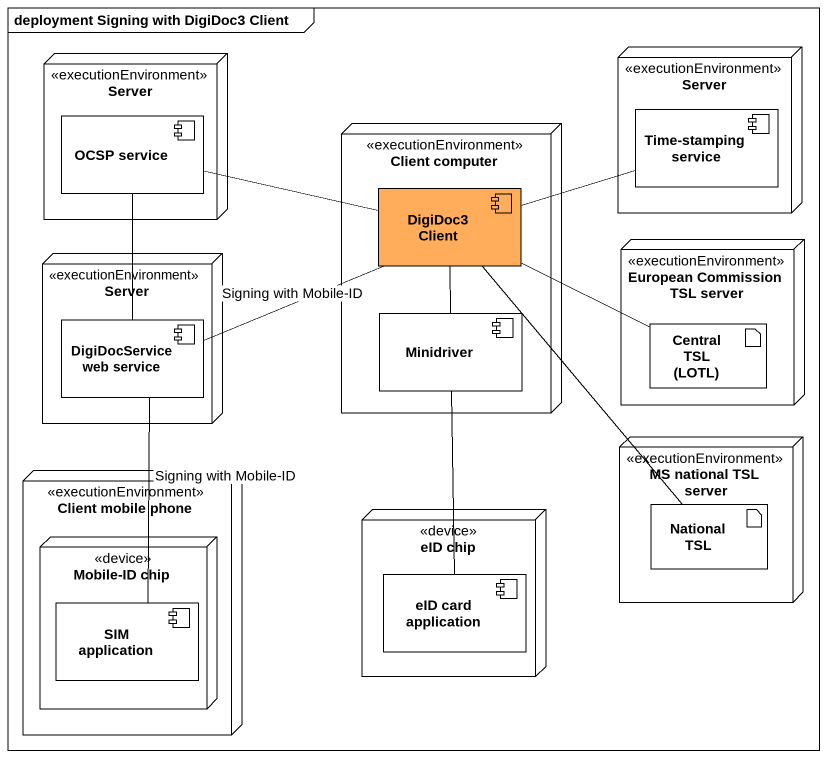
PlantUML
@startuml
mainframe deployment Signing with DigiDoc3 Client
node Server <<executionEnvironment>> #FFFFFF {
  component "OCSP service" as OCSP_service #FFFFFF
}
node "Server" as Server_2 <<executionEnvironment>> #FFFFFF {
  component "Time-stamping service" as Time_stamping_service #FFFFFF
}
node "Client computer" as Client_computer <<executionEnvironment>> #FFFFFF {
  component "DigiDoc3 Client" as DigiDoc3_Client #FFAD5B
  component Minidriver #FFFFFF
}
node "Server" as Server_3 <<executionEnvironment>> #FFFFFF {
  component "DigiDocService web service" as DigiDocService_web_service #FFFFFF
}
node "European Commission TSL server" as European_Commission_TSL <<executionEnvironment>> #FFFFFF {
  artifact "Central TSL (LOTL)" as Central_TSL_LOTL #FFFFFF
}
node "MS national TSL server" as MS_national_TSL_server <<executionEnvironment>> #FFFFFF {
  artifact "National TSL" as National_TSL #FFFFFF
}
node "Client mobile phone" as Client_mobile_phone <<executionEnvironment>> #FFFFFF {
  node "Mobile-ID chip" as Mobile_ID_chip <<device>> #FFFFFF {
    component "SIM application" as SIM_application #FFFFFF
  }
}
node "eID chip" as eID_chip <<device>> #FFFFFF {
  component "eID card application" as eID_card_application #FFFFFF
}
DigiDoc3_Client -left- OCSP_service
DigiDoc3_Client -right- Time_stamping_service
DigiDoc3_Client -left- DigiDocService_web_service : Signing with Mobile-ID
DigiDoc3_Client -- Minidriver
DigiDoc3_Client -right- Central_TSL_LOTL
DigiDoc3_Client -- National_TSL
DigiDocService_web_service -up- OCSP_service
DigiDocService_web_service -- SIM_application : Signing with Mobile-ID
Minidriver -- eID_card_application
@enduml
